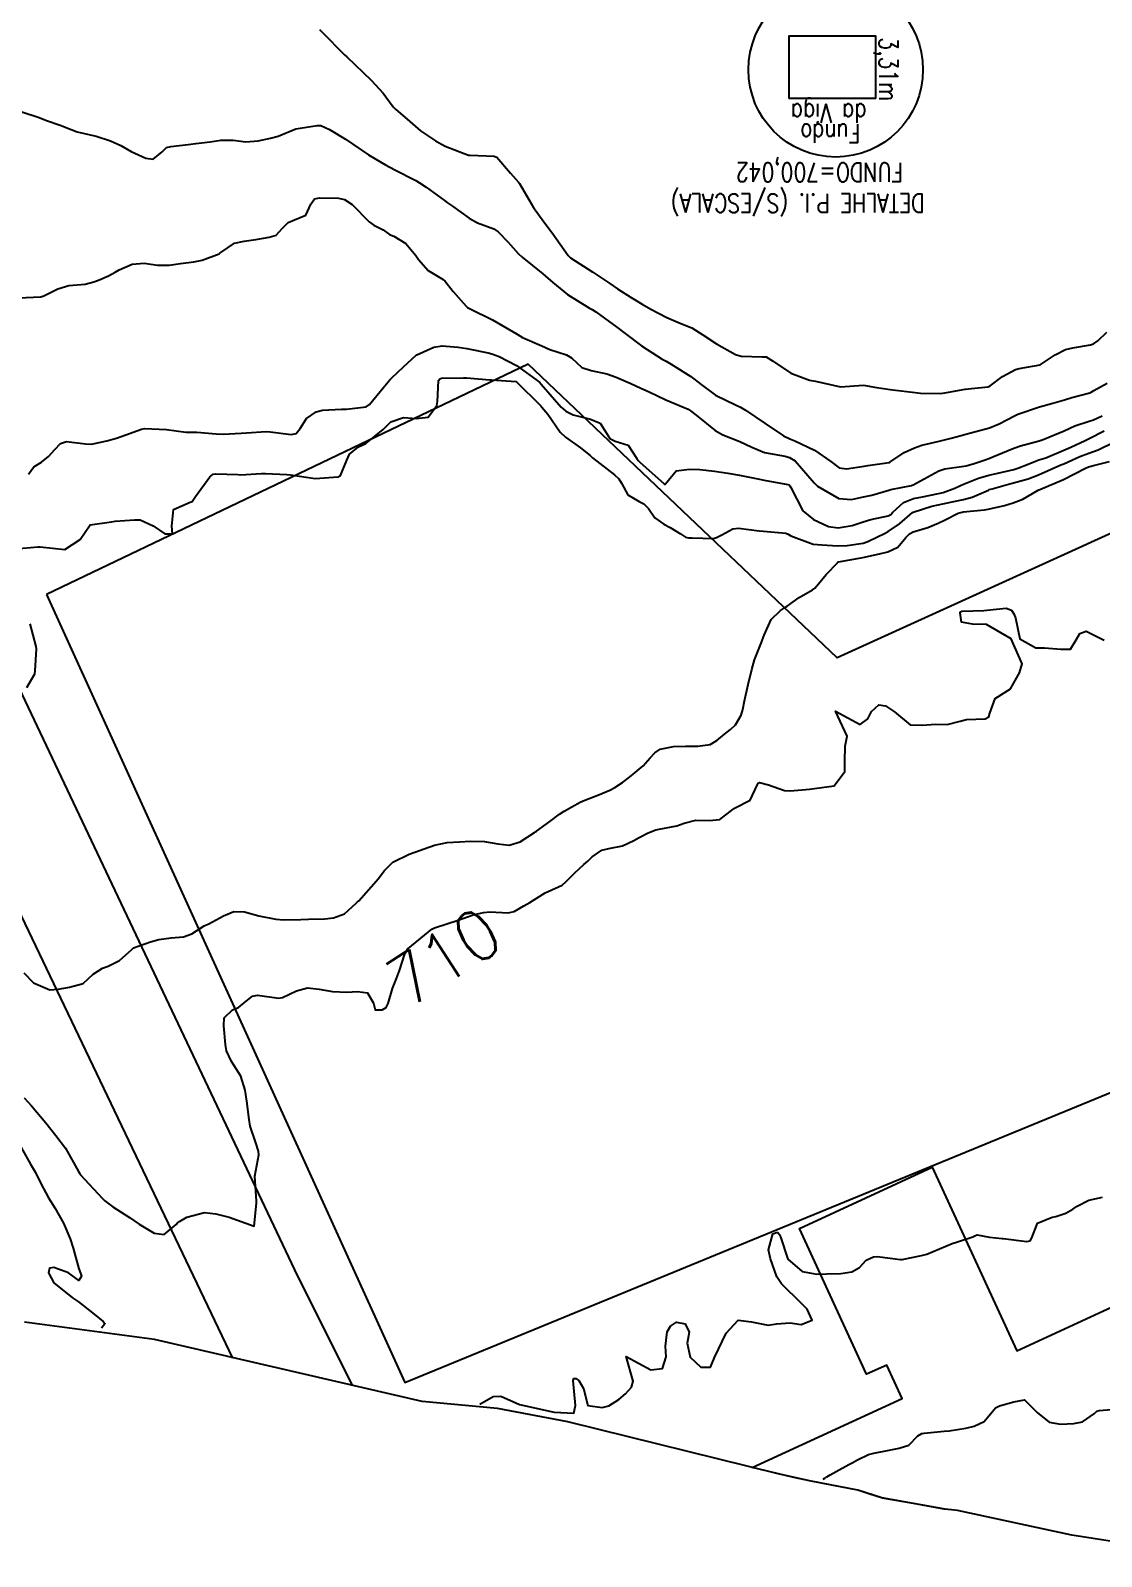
# Model space of a CAD drawing. Header units: metres. Extents: x 286371 to 293043, y 7462578 to 7466404.
# Drawn here: x 289239.9 to 289325.8, y 7464481.5 to 7464603.9 of the extents above; entities that cross this region are included whole.
import ezdxf
from ezdxf.enums import TextEntityAlignment as Align

# ---------------------------------------------------------------- set-up
doc = ezdxf.new("R2010")
doc.units = ezdxf.units.M
doc.header["$MEASUREMENT"] = 0
doc.linetypes.add('CONTINUO', pattern=[0])
doc.linetypes.add('TRACEJADO', pattern=[8.7, 8, -0.7])
for name, color, linetype in [('Area', 45, 'Continuous'), ('Area Verde e Complexo de Lazer', 45, 'Continuous'), ('Cotas', 45, 'Continuous'), ('Curvas de Nivel 1m', 11, 'Continuous'), ('Curvas de Nivel 5m', 15, 'Continuous'), ('Edificações', 30, 'Continuous'), ('TEXTO', 45, 'Continuous'), ('Vias primárias', 230, 'Continuous')]:
    doc.layers.add(name, color=color, linetype=linetype)
doc.styles.add('ROMANS', font='romans', dxfattribs={"height": 0.2})
doc.styles.add('Style-STANDARD', font='STANDARD.shx')

msp = doc.modelspace()

# ---------------------------------------------------------------- linework, layer by layer
at = {"layer": 'Area'}
msp.add_polyline3d([(289334.35, 7464481.51, 715.93), (289323.39, 7464483.23, 712.13), (289314.23, 7464485.2, 716.39), (289313.25, 7464485.3, 716.17), (289308.17, 7464486.21, 713.35), (289306.24, 7464486.84, 724.45), (289302.35, 7464487.58, 724.31), (289299.84, 7464488.13, 713.89), (289282.97, 7464492.32, 711.06), (289277.33, 7464493.39, 710.9), (289271.3, 7464493.93, 710.86), (289249.83, 7464498.92, 710.42), (289239.41, 7464500.3, 711.24)], dxfattribs=at)
at = {"layer": 'Area Verde e Complexo de Lazer'}
msp.add_lwpolyline([(289241.16, 7464558.63), (289269.91, 7464495.47), (289373.74, 7464538.13), (289355.81, 7464576.42), (289350.09, 7464578.02), (289344.63, 7464571.76), (289304.57, 7464553.56), (289279.79, 7464577.1)], close=True, dxfattribs=at)
at = {"layer": 'Curvas de Nivel 1m', "flags": 128}
for points, elevation in [([(289263.07, 7464603.95), (289263.27, 7464603.74), (289265.07, 7464601.92), (289265.24, 7464601.74), (289267.21, 7464599.88), (289268.16, 7464598.83), (289268.89, 7464597.86), (289269.02, 7464597.69), (289269.18, 7464597.53), (289270.09, 7464596.75), (289271.15, 7464595.82), (289272.37, 7464595.03), (289273.14, 7464594.58), (289275, 7464593.88), (289275.13, 7464593.86), (289277.07, 7464593.78), (289277.12, 7464593.77), (289277.28, 7464593.72), (289278.39, 7464592.42), (289279.02, 7464591.7), (289279.09, 7464591.6), (289280.23, 7464589.68), (289281.05, 7464588.52), (289281.71, 7464587.65), (289283, 7464585.82), (289283.19, 7464585.63), (289284.98, 7464584.49), (289286.34, 7464583.58), (289286.96, 7464583.16), (289288.05, 7464582.46), (289288.94, 7464581.93), (289289.62, 7464581.53), (289290.92, 7464580.84), (289292.05, 7464580.36), (289292.91, 7464580.03), (289293.81, 7464579.47), (289294.89, 7464578.73), (289296.43, 7464577.89), (289296.88, 7464577.74), (289298.57, 7464577.7), (289298.88, 7464577.69), (289299.39, 7464577.39), (289300.86, 7464576.39), (289302.35, 7464575.84), (289302.85, 7464575.74), (289304.84, 7464575.3), (289306.69, 7464575.43), (289306.85, 7464575.41), (289307.56, 7464575.26), (289308.84, 7464575.07), (289309.03, 7464575.05), (289310.84, 7464574.84), (289311.25, 7464574.79), (289312.84, 7464574.75), (289313.21, 7464574.8), (289314.84, 7464575.11), (289314.88, 7464575.11), (289315.34, 7464575.15), (289316.69, 7464575.28), (289316.85, 7464575.37), (289317.84, 7464576.13), (289318.87, 7464576.67), (289319.18, 7464576.76), (289320.87, 7464577.05), (289322.07, 7464577.85), (289322.89, 7464578.28), (289323.48, 7464578.43), (289324.89, 7464578.66), (289325.13, 7464578.75), (289325.48, 7464578.99), (289326.2, 7464579.68)], 704), ([(289238.95, 7464582.43), (289240.71, 7464582.52), (289240.95, 7464582.58), (289242.07, 7464583.15), (289242.96, 7464583.42), (289244.25, 7464583.52), (289244.97, 7464583.72), (289245.33, 7464583.85), (289246.13, 7464584.2), (289246.66, 7464584.5), (289246.98, 7464584.68), (289248.04, 7464585.12), (289248.99, 7464585.2), (289250.07, 7464585.06), (289250.99, 7464585.04), (289251.92, 7464585.18), (289252.99, 7464585.32), (289253.64, 7464585.44), (289255, 7464585.96), (289255.07, 7464586), (289255.14, 7464586.06), (289256.25, 7464586.81), (289257.02, 7464586.98), (289257.95, 7464587.1), (289259.02, 7464587.28), (289259.57, 7464587.45), (289260.05, 7464587.99), (289260.54, 7464588.48), (289261.04, 7464588.68), (289261.97, 7464589.05), (289262.37, 7464589.95), (289262.66, 7464590.36), (289263.07, 7464590.45), (289264.57, 7464590.43), (289265.07, 7464590.32), (289265.68, 7464589.91), (289267.04, 7464588.52), (289267.42, 7464588.26), (289268.17, 7464587.87), (289268.68, 7464587.51), (289269.03, 7464587.36), (289269.97, 7464586.79), (289270.78, 7464585.83), (289271, 7464585.49), (289271.78, 7464584.61), (289272.98, 7464583.89), (289273.04, 7464583.85), (289273.1, 7464583.79), (289273.79, 7464582.95), (289274.82, 7464581.77), (289274.93, 7464581.66), (289275.15, 7464581.54), (289276.92, 7464580.67), (289278.6, 7464579.71), (289278.9, 7464579.52), (289279.35, 7464579.25), (289280.89, 7464578.58), (289281.52, 7464578.29), (289282.88, 7464577.87), (289283.26, 7464577.63), (289284.1, 7464576.85), (289284.86, 7464576.6), (289286.11, 7464576.33), (289286.85, 7464576.07), (289288.02, 7464575.56), (289288.84, 7464575.18), (289289.49, 7464574.88), (289290.83, 7464574.26), (289292.62, 7464573.49), (289292.81, 7464573.38), (289293.27, 7464573.01), (289294.79, 7464571.79), (289295.42, 7464571.44), (289296.78, 7464570.92), (289297.72, 7464570.46), (289298.76, 7464570.04), (289300.4, 7464569.73), (289300.76, 7464569.62), (289301.21, 7464569.36), (289302.73, 7464567.59), (289302.99, 7464567.33), (289304.7, 7464566.35), (289305.73, 7464566.27), (289306.7, 7464566.48), (289307.35, 7464566.62), (289308.71, 7464567.01), (289308.89, 7464567.06), (289309.72, 7464567.23), (289310.54, 7464567.39), (289310.72, 7464567.47), (289311.85, 7464568.07), (289312.73, 7464568.56), (289313.2, 7464568.72), (289314.74, 7464568.94), (289314.92, 7464568.97), (289315.57, 7464569.14), (289316.45, 7464569.43), (289316.75, 7464569.56), (289317.85, 7464570.01), (289318.76, 7464570.38), (289319.28, 7464570.57), (289320.77, 7464570.97), (289321.1, 7464571.06), (289322.79, 7464571.76), (289323.64, 7464572.16), (289324.8, 7464572.54), (289325.13, 7464572.65), (289325.83, 7464572.98)], 706), ([(289239.71, 7464568.3), (289240.15, 7464568.89), (289240.75, 7464569.26), (289241.33, 7464569.7), (289241.82, 7464570.27), (289242.29, 7464570.75), (289242.77, 7464570.9), (289244.3, 7464570.71), (289244.77, 7464570.7), (289246.01, 7464570.97), (289246.78, 7464571.19), (289247.52, 7464571.45), (289248.79, 7464571.9), (289249.01, 7464571.94), (289250.79, 7464571.88), (289252.35, 7464571.67), (289252.79, 7464571.65), (289253.22, 7464571.65), (289254.78, 7464571.53), (289255.32, 7464571.51), (289256.78, 7464571.58), (289257.21, 7464571.6), (289258.78, 7464571.7), (289259.1, 7464571.68), (289260.78, 7464571.47), (289261.18, 7464571.56), (289261.51, 7464571.96), (289262.01, 7464572.75), (289262.8, 7464573.3), (289263.31, 7464573.43), (289264.81, 7464573.49), (289265.23, 7464573.49), (289266.81, 7464573.7), (289267.06, 7464573.88), (289268.17, 7464575.2), (289268.7, 7464575.86), (289268.85, 7464576.01), (289269.8, 7464576.91), (289270.82, 7464577.83), (289270.85, 7464577.85), (289270.87, 7464577.86), (289272.22, 7464578.47), (289272.89, 7464578.59), (289274.17, 7464578.48), (289274.88, 7464578.36), (289276.58, 7464578.03), (289276.88, 7464577.95), (289277.47, 7464577.73), (289278.86, 7464577.01), (289280.69, 7464575.68), (289280.84, 7464575.52), (289282.45, 7464573.65), (289282.81, 7464573.33), (289283.39, 7464573.05), (289284.8, 7464572.71), (289285.58, 7464572.39), (289286.07, 7464571.59), (289286.34, 7464571.15), (289286.77, 7464570.95), (289287.82, 7464570.61), (289288.52, 7464569.55), (289288.61, 7464569.4), (289288.75, 7464569.26), (289290.69, 7464567.52), (289290.71, 7464567.5), (289290.75, 7464567.48), (289290.82, 7464567.51), (289291.67, 7464568.57), (289292.74, 7464568.7), (289293.55, 7464568.66), (289294.74, 7464568.52), (289295.82, 7464568.36), (289296.74, 7464568.22), (289298.21, 7464567.92), (289298.73, 7464567.81), (289300.63, 7464567.47), (289300.73, 7464567.43), (289300.79, 7464567.36), (289300.87, 7464567.21), (289301.83, 7464565.35), (289302.67, 7464564.65), (289303.88, 7464564.1), (289304.66, 7464563.98), (289305.77, 7464564.18), (289306.67, 7464564.48), (289307.28, 7464564.66), (289308.68, 7464564.96), (289308.87, 7464565.05), (289309.05, 7464565.24), (289309.9, 7464566.02), (289310.7, 7464566.33), (289311.43, 7464566.48), (289312.71, 7464566.73), (289313.07, 7464566.82), (289314.01, 7464567.16), (289314.48, 7464567.39), (289314.72, 7464567.5), (289315.9, 7464567.96), (289316.73, 7464568.2), (289317.47, 7464568.37), (289318.74, 7464568.67), (289319.07, 7464568.76), (289319.9, 7464569.08), (289320.48, 7464569.34), (289320.75, 7464569.43), (289321.31, 7464569.61), (289322.76, 7464570.22), (289323.32, 7464570.46), (289324.48, 7464571), (289324.67, 7464571.1), (289324.78, 7464571.15), (289326, 7464571.76)], 707), ([(289238.64, 7464562.31), (289240.48, 7464562.46), (289240.65, 7464562.46), (289242.63, 7464562.25), (289243.85, 7464563.04), (289244.66, 7464564.22), (289246.38, 7464564.48), (289246.67, 7464564.51), (289248.22, 7464564.62), (289248.67, 7464564.62), (289249.71, 7464564.15), (289250.65, 7464563.51), (289251.28, 7464563.5), (289251.21, 7464564.13), (289251.35, 7464565.46), (289252.69, 7464566.04), (289252.85, 7464566.1), (289253.12, 7464566.51), (289254.26, 7464568.07), (289254.52, 7464568.28), (289254.73, 7464568.32), (289256.51, 7464568.26), (289256.73, 7464568.25), (289258.4, 7464568.34), (289258.73, 7464568.35), (289260.44, 7464568.27), (289260.73, 7464568.23), (289262.72, 7464567.94), (289264.55, 7464568.09), (289264.73, 7464568.19), (289265.24, 7464569.41), (289265.47, 7464569.9), (289266.18, 7464570.47), (289266.77, 7464570.75), (289268.16, 7464571.86), (289268.79, 7464572.5), (289269.8, 7464572.84), (289270.8, 7464572.75), (289271.76, 7464572.85), (289272.46, 7464573.8), (289272.51, 7464574.11), (289272.6, 7464575.8), (289272.7, 7464575.94), (289272.85, 7464575.98), (289274.6, 7464576.02), (289274.85, 7464576.01), (289276.72, 7464575.86), (289276.85, 7464575.85), (289278.83, 7464575.72), (289278.84, 7464575.72), (289280.82, 7464573.76), (289280.89, 7464573.67), (289281.38, 7464573.09), (289282.35, 7464571.65), (289282.78, 7464571.26), (289283.98, 7464570.41), (289284.76, 7464569.78), (289284.84, 7464569.7), (289284.95, 7464569.61), (289286.73, 7464568.25), (289287.07, 7464567.92), (289287.29, 7464567.57), (289287.78, 7464566.63), (289288.7, 7464566.09), (289289.06, 7464565.91), (289289.45, 7464565.54), (289289.96, 7464564.8), (289290.68, 7464564.29), (289291.17, 7464564.02), (289292, 7464563.5), (289292.4, 7464563.23), (289292.66, 7464563.18), (289292.95, 7464563.19), (289294.66, 7464563.14), (289294.91, 7464563.2), (289295.33, 7464563.44), (289296.2, 7464563.91), (289296.67, 7464563.96), (289298.32, 7464563.75), (289298.67, 7464563.71), (289300.47, 7464563.55), (289300.66, 7464563.48), (289300.87, 7464563.36), (289302.64, 7464562.68), (289303.34, 7464562.63), (289304.64, 7464562.54), (289305.38, 7464562.56), (289306.65, 7464562.77), (289307.04, 7464562.88), (289307.81, 7464563.26), (289308.37, 7464563.54), (289308.66, 7464563.69), (289309.59, 7464564.31), (289310.63, 7464565.22), (289310.66, 7464565.24), (289310.68, 7464565.25), (289312.17, 7464565.72), (289312.69, 7464565.84), (289313.81, 7464566.06), (289314.7, 7464566.26), (289315.4, 7464566.45), (289316.71, 7464567.02), (289316.78, 7464567.05), (289317, 7464567.12), (289318.33, 7464567.49), (289318.72, 7464567.59), (289319.89, 7464567.92), (289320.73, 7464568.23), (289322.51, 7464569.03), (289322.75, 7464569.13), (289324.05, 7464569.71), (289324.76, 7464569.97), (289325.5, 7464570.24), (289326.77, 7464570.87)], 708), ([(289239.34, 7464528.31), (289240.11, 7464527.52), (289241.43, 7464526.94), (289242.1, 7464527.01), (289243, 7464527.15), (289244.1, 7464527.46), (289244.51, 7464527.82), (289244.9, 7464528.21), (289245.64, 7464528.68), (289246.12, 7464528.84), (289247.01, 7464529.3), (289248.01, 7464530.17), (289248.07, 7464530.24), (289248.15, 7464530.31), (289249.5, 7464530.8), (289250.16, 7464530.97), (289251.17, 7464531.11), (289252.16, 7464531.2), (289252.82, 7464531.44), (289253.82, 7464532.08), (289254.06, 7464532.19), (289254.18, 7464532.24), (289255.37, 7464532.87), (289256.19, 7464533.23), (289257.03, 7464533.2), (289258.19, 7464532.89), (289259.55, 7464532.62), (289260.18, 7464532.57), (289261.56, 7464532.58), (289262.18, 7464532.6), (289263.48, 7464532.64), (289264.19, 7464532.71), (289265.07, 7464533.03), (289265.99, 7464533.9), (289266.1, 7464534), (289266.21, 7464534.09), (289267.78, 7464535.87), (289268.24, 7464536.5), (289268.93, 7464537.18), (289270.26, 7464537.83), (289272.28, 7464538.55), (289273.3, 7464538.76), (289274.28, 7464538.82), (289275.17, 7464538.86), (289276.28, 7464538.84), (289277.35, 7464538.65), (289278.28, 7464538.54), (289279.15, 7464538.82), (289280.29, 7464539.57), (289280.36, 7464539.61), (289280.45, 7464539.67), (289281.52, 7464540.44), (289282.31, 7464541.02), (289282.69, 7464541.27), (289283.3, 7464541.63), (289283.96, 7464541.99), (289284.33, 7464542.16), (289285.38, 7464542.56), (289286.34, 7464542.96), (289286.75, 7464543.17), (289287.36, 7464543.57), (289287.92, 7464544), (289288.37, 7464544.36), (289289.01, 7464544.91), (289289.58, 7464545.54), (289289.96, 7464545.96), (289290.39, 7464546.23), (289291.45, 7464546.46), (289292.4, 7464546.49), (289293.41, 7464546.47), (289294.4, 7464546.62), (289294.93, 7464546.93), (289295.55, 7464547.45), (289296.03, 7464547.83), (289296.43, 7464548.2), (289296.88, 7464548.98), (289297, 7464549.43), (289297.15, 7464550.12), (289297.44, 7464551.42), (289297.72, 7464552.63), (289297.95, 7464553.41), (289298.53, 7464554.87), (289298.68, 7464555.25), (289298.73, 7464555.39), (289299.29, 7464556.64), (289300.02, 7464557.37), (289300.36, 7464557.57), (289300.57, 7464557.71), (289301.52, 7464558.41), (289302.59, 7464559.01), (289302.78, 7464559.14), (289302.94, 7464559.33), (289303.69, 7464560.24), (289304.62, 7464561.22), (289304.67, 7464561.26), (289304.84, 7464561.3), (289306.34, 7464561.56), (289306.63, 7464561.61), (289307.98, 7464561.91), (289308.64, 7464562.07), (289309.43, 7464562.44), (289310.09, 7464563.22), (289310.37, 7464563.51), (289310.66, 7464563.67), (289311.85, 7464564.02), (289312.67, 7464564.36), (289313.23, 7464564.62), (289314.28, 7464565.16), (289314.59, 7464565.25), (289314.69, 7464565.26), (289316.39, 7464565.43), (289316.69, 7464565.48), (289318.01, 7464565.79), (289318.7, 7464565.99), (289319.48, 7464566.3), (289320.71, 7464567), (289320.75, 7464567.03), (289320.83, 7464567.06), (289322.73, 7464567.87), (289324.5, 7464568.76), (289324.74, 7464568.87), (289324.84, 7464568.9), (289325.13, 7464568.99), (289326.42, 7464569.3)], 709), ([(289239.58, 7464551.19), (289240.22, 7464552.29), (289240.25, 7464552.52), (289240.36, 7464554.29), (289240.33, 7464554.47), (289239.85, 7464556.29)], 708), ([(289239.13, 7464514.31), (289239.88, 7464512.98), (289240.28, 7464512.29), (289240.72, 7464511.43), (289241.32, 7464510.27), (289241.83, 7464509.46), (289242.52, 7464508.25), (289243.07, 7464506.97), (289243.3, 7464506.24), (289243.76, 7464504.58), (289243.89, 7464504.23), (289243.98, 7464504), (289243.75, 7464503.65), (289242.92, 7464504.25), (289241.76, 7464504.69), (289241.41, 7464504.62), (289241.32, 7464504.27), (289241.74, 7464503.46), (289243.25, 7464502.24), (289243.72, 7464501.92), (289244.99, 7464500.93), (289245.7, 7464500.36), (289245.83, 7464500.2), (289245.84, 7464500.17), (289245.57, 7464499.82)], 711), ([(289275.92, 7464493.74), (289277, 7464494.33), (289277.6, 7464494.36), (289279.09, 7464493.69), (289281.88, 7464493.08), (289283.46, 7464493), (289283.59, 7464493.62), (289283.4, 7464495.63), (289283.46, 7464495.79), (289283.63, 7464495.79), (289283.85, 7464495.62), (289284.24, 7464494.99), (289284.59, 7464493.61), (289285.72, 7464493.47), (289286.26, 7464493.58), (289287.07, 7464494.11), (289287.61, 7464494.56), (289288.09, 7464495.08), (289288.22, 7464495.56), (289287.65, 7464497.56), (289289.64, 7464496.49), (289290.57, 7464496.59), (289290.87, 7464497.52), (289290.81, 7464498.38), (289290.95, 7464499.52), (289291.22, 7464499.98), (289291.7, 7464500.31), (289292.38, 7464500.18), (289292.72, 7464499.49), (289292.54, 7464498.62), (289292.8, 7464497.49), (289293.64, 7464496.69), (289294.43, 7464496.68), (289294.75, 7464497.46), (289295.68, 7464499.43), (289296.65, 7464500.47), (289297.7, 7464500.32), (289299.03, 7464500.05), (289299.7, 7464500.16), (289300.8, 7464500.26), (289301.7, 7464500.11), (289302.57, 7464500.47), (289302.17, 7464501.34), (289301.72, 7464501.81), (289300.11, 7464503.37), (289299.75, 7464503.94), (289299.23, 7464505.38), (289299.06, 7464506.11), (289299.41, 7464507.38), (289299.7, 7464507.48), (289299.81, 7464507.48), (289299.92, 7464507.37), (289300.02, 7464507.15), (289300.61, 7464505.36), (289301.76, 7464504.36), (289302.95, 7464504.14), (289303.76, 7464504.18), (289304.86, 7464504.19), (289305.76, 7464504.35), (289306.36, 7464504.69), (289306.9, 7464505.27), (289307.49, 7464505.55), (289307.78, 7464505.56), (289309.67, 7464505.33), (289309.78, 7464505.33), (289311.33, 7464505.65), (289311.78, 7464505.76), (289312.79, 7464506.17), (289313.8, 7464506.6), (289314.22, 7464506.73), (289315.45, 7464507.14), (289315.68, 7464507.26), (289315.81, 7464507.3), (289316.8, 7464507.12), (289317.8, 7464507.01), (289317.9, 7464507.01), (289319.79, 7464506.77), (289320.05, 7464506.81), (289320.19, 7464507.07), (289320.64, 7464508.24), (289321.83, 7464508.71), (289322.11, 7464508.76), (289322.91, 7464509.03), (289323.49, 7464509.36), (289323.84, 7464509.6), (289324.75, 7464510.09), (289325.85, 7464510.33)], 711), ([(289303.46, 7464487.72), (289303.58, 7464487.8), (289303.75, 7464487.9), (289304.01, 7464488.05), (289304.49, 7464488.32), (289305.52, 7464488.88), (289305.78, 7464489.02), (289306.21, 7464489.27), (289307.1, 7464489.69), (289307.53, 7464489.81), (289308.74, 7464490.03), (289309.54, 7464490.19), (289310.33, 7464490.43), (289311.06, 7464491.2), (289311.37, 7464491.38), (289311.56, 7464491.41), (289313.17, 7464491.56), (289313.56, 7464491.6), (289314.91, 7464491.79), (289315.57, 7464491.97), (289316.36, 7464492.34), (289317.01, 7464493.11), (289317.27, 7464493.43), (289317.59, 7464493.59), (289318.76, 7464493.92), (289319.6, 7464494.08), (289320.63, 7464493.06), (289321.57, 7464492.28), (289322.49, 7464492.12), (289323.57, 7464492.19), (289324.25, 7464492.32), (289325.21, 7464492.99), (289325.41, 7464493.16), (289325.59, 7464493.21), (289327.21, 7464493.34)], 712)]:
    msp.add_lwpolyline(points, dxfattribs=dict(at, elevation=elevation))
at = {"layer": 'Curvas de Nivel 5m', "flags": 128}
for points, elevation in [([(289239.18, 7464597.35), (289240.56, 7464596.89), (289241.16, 7464596.64), (289242.25, 7464596.26), (289243.15, 7464595.92), (289243.63, 7464595.75), (289245.14, 7464595.38), (289246.3, 7464595.03), (289247.13, 7464594.65), (289247.96, 7464594.17), (289249.12, 7464593.62), (289249.71, 7464593.55), (289250.43, 7464594.13), (289250.79, 7464594.47), (289251.13, 7464594.55), (289252.52, 7464594.72), (289253.13, 7464594.8), (289254.28, 7464594.93), (289255.14, 7464595.06), (289256.12, 7464595.07), (289257.14, 7464594.95), (289258.14, 7464595.02), (289259.14, 7464595.24), (289259.75, 7464595.39), (289261.15, 7464595.97), (289262.86, 7464596.25), (289263.16, 7464596.24), (289263.86, 7464595.93), (289265.14, 7464595.16), (289267, 7464593.89), (289267.12, 7464593.81), (289268.34, 7464593.1), (289269.11, 7464592.69), (289270.79, 7464591.83), (289271.09, 7464591.66), (289271.6, 7464591.31), (289273.07, 7464590.22), (289273.33, 7464590.05), (289273.72, 7464589.78), (289275.05, 7464588.81), (289275.73, 7464588.44), (289277.04, 7464587.95), (289277.4, 7464587.72), (289278.19, 7464586.88), (289279, 7464585.99), (289279.32, 7464585.69), (289280.97, 7464584.34), (289281.77, 7464583.65), (289282.95, 7464582.69), (289284.72, 7464581.61), (289284.93, 7464581.5), (289285.22, 7464581.3), (289286.91, 7464580.08), (289287.58, 7464579.56), (289288.89, 7464578.58), (289290.55, 7464577.52), (289290.87, 7464577.34), (289291.26, 7464577.12), (289292.85, 7464576.11), (289293.68, 7464575.47), (289294.83, 7464574.63), (289296.41, 7464573.85), (289296.82, 7464573.66), (289297.23, 7464573.42), (289298.8, 7464572.35), (289300.26, 7464571.37), (289300.78, 7464571.12), (289301.17, 7464570.96), (289302.77, 7464570.22), (289304.06, 7464569.31), (289304.75, 7464568.8), (289305.32, 7464568.71), (289306.75, 7464568.94), (289307.04, 7464568.98), (289308.74, 7464569.22), (289308.76, 7464569.23), (289308.79, 7464569.24), (289309.96, 7464570.03), (289310.77, 7464570.41), (289311.37, 7464570.61), (289312.77, 7464570.94), (289312.97, 7464570.98), (289313.72, 7464571.17), (289314.53, 7464571.4), (289314.78, 7464571.47), (289316.1, 7464571.82), (289316.79, 7464572.01), (289317.58, 7464572.33), (289318.8, 7464572.97), (289319.06, 7464573.09), (289320.81, 7464573.7), (289321.88, 7464573.98), (289322.82, 7464574.25), (289323.4, 7464574.44), (289324.83, 7464574.81), (289324.96, 7464574.86), (289325.16, 7464574.99), (289326.22, 7464575.59)], 705), ([(289239.37, 7464518.3), (289239.95, 7464517.65), (289241.12, 7464516.28), (289241.92, 7464515.26), (289242.69, 7464514.25), (289243.74, 7464512.37), (289243.81, 7464512.24), (289243.87, 7464512.14), (289245.66, 7464510.21), (289245.84, 7464510.02), (289246.48, 7464509.55), (289247.82, 7464508.68), (289248.59, 7464508.16), (289249.8, 7464507.44), (289250.59, 7464507.34), (289251.55, 7464508.12), (289251.67, 7464508.26), (289251.82, 7464508.37), (289252.43, 7464508.71), (289253.83, 7464509.1), (289254.74, 7464508.98), (289255.82, 7464508.73), (289257.81, 7464508.01), (289258, 7464509.85), (289258, 7464510.01), (289257.87, 7464512.01), (289258.2, 7464513.71), (289258.17, 7464514.01), (289257.92, 7464514.75), (289257.49, 7464516.02), (289257.42, 7464516.54), (289257.22, 7464518.03), (289257.09, 7464518.91), (289256.75, 7464520.03), (289256.01, 7464521.19), (289255.6, 7464522.05), (289255.53, 7464522.56), (289255.39, 7464524.05), (289255.4, 7464524.71), (289256.07, 7464525.33), (289256.57, 7464525.54), (289257.17, 7464526.03), (289257.68, 7464526.43), (289258.09, 7464526.53), (289259.79, 7464526.29), (289260.09, 7464526.33), (289261.2, 7464526.87), (289262.1, 7464527.11), (289263.03, 7464527.01), (289264.1, 7464526.82), (289265.24, 7464526.77), (289266.1, 7464526.81), (289266.91, 7464526.7), (289267.38, 7464525.87), (289267.53, 7464525.33), (289268.08, 7464525.34), (289268.41, 7464525.53), (289268.57, 7464525.86), (289268.9, 7464527.05), (289269.23, 7464527.85), (289269.48, 7464528.49), (289269.9, 7464529.84), (289270.15, 7464530.24), (289272.07, 7464531.81), (289272.13, 7464531.85), (289272.18, 7464531.87), (289272.29, 7464531.91), (289274.19, 7464532.54), (289275.39, 7464532.95), (289276.2, 7464533.16), (289276.73, 7464533.2), (289278.2, 7464533.12), (289278.67, 7464533.22), (289279.44, 7464533.69), (289279.93, 7464533.96), (289280.21, 7464534.13), (289281.16, 7464534.73), (289282.23, 7464535.2), (289282.53, 7464535.34), (289282.85, 7464535.64), (289283.53, 7464536.33), (289284.25, 7464536.99), (289284.59, 7464537.27), (289284.93, 7464537.6), (289285.71, 7464538.15), (289286.27, 7464538.29), (289287.35, 7464538.5), (289288.28, 7464538.93), (289288.69, 7464539.15), (289289.43, 7464539.54), (289290.04, 7464539.78), (289290.3, 7464539.84), (289291.71, 7464540.1), (289292.31, 7464540.31), (289293.23, 7464540.56), (289294.31, 7464540.52), (289295.16, 7464540.61), (289296.23, 7464541.44), (289296.28, 7464541.48), (289296.33, 7464541.5), (289297.59, 7464542.16), (289298.18, 7464543.41), (289298.24, 7464543.52), (289298.36, 7464543.57), (289299.07, 7464543.39), (289300.35, 7464542.92), (289300.83, 7464542.89), (289302.35, 7464543.03), (289304.35, 7464543.3), (289305.2, 7464544.46), (289305.2, 7464545.29), (289305.22, 7464546.47), (289305.38, 7464547.29), (289304.44, 7464549.3), (289306.43, 7464548.22), (289307.04, 7464548.67), (289307.33, 7464549.26), (289307.91, 7464549.79), (289308.45, 7464549.72), (289309.17, 7464549.23), (289310.43, 7464548.2), (289311.45, 7464548.18), (289312.43, 7464548.24), (289313.39, 7464548.21), (289314.43, 7464548.49), (289314.96, 7464548.62), (289316.44, 7464548.68), (289316.73, 7464548.83), (289316.82, 7464549.12), (289317.26, 7464550.31), (289318.47, 7464551.09), (289319.21, 7464552.37), (289319.41, 7464553.08), (289318.53, 7464555.09), (289316.55, 7464556.25), (289315.42, 7464556.27), (289314.55, 7464556.42), (289314.43, 7464557.16), (289314.46, 7464557.26), (289314.57, 7464557.3), (289316.34, 7464557.36), (289316.57, 7464557.38), (289318.13, 7464557.54), (289318.57, 7464557.4), (289318.76, 7464557.09), (289318.87, 7464556.77), (289319.23, 7464555.08), (289320.52, 7464554.36), (289321.21, 7464554.37), (289322.52, 7464554.25), (289323.3, 7464554.25), (289323.76, 7464555.02), (289324.04, 7464555.51), (289324.54, 7464555.7), (289326, 7464554.98)], 710)]:
    msp.add_lwpolyline(points, dxfattribs=dict(at, elevation=elevation))
at = {"layer": 'Edificações', "elevation": 713.55}
msp.add_lwpolyline([(289328.87, 7464482.37), (289323.39, 7464483.23), (289314.23, 7464485.2), (289313.74, 7464485.25), (289313.16, 7464485.31), (289310.71, 7464485.75), (289308.21, 7464486.19), (289307.2, 7464486.52), (289306.24, 7464486.84), (289304.29, 7464487.21), (289302.35, 7464487.58), (289301.09, 7464487.86), (289297.77, 7464488.64), (289309.79, 7464494.18), (289308.55, 7464496.86), (289306.93, 7464496.12), (289301.55, 7464507.81), (289312.21, 7464512.72), (289318.99, 7464498), (289329.07, 7464502.64)], dxfattribs=at)
at = {"layer": 'TEXTO', "linetype": 'TRACEJADO', "flags": 128}
msp.add_lwpolyline([(289307.69, 7464598.4), (289300.69, 7464598.4)], dxfattribs=at)
at = {"layer": 'TEXTO', "linetype": 'CONTINUO'}
msp.add_polyline3d([(289307.69, 7464598.4, 0), (289307.69, 7464603.4, 0), (289300.69, 7464603.4, 0), (289300.69, 7464598.4, 0)], dxfattribs=at)
msp.add_circle((289304.46, 7464600.72), 7, dxfattribs=at)
at = {"layer": 'Vias primárias'}
msp.add_lwpolyline([(289128.27, 7464610.94), (289204.53, 7464588.06, -0.226228), (289218.99, 7464574.95), (289256.08, 7464497.41)], format="xyb", dxfattribs=at)
msp.add_lwpolyline([(289230.32, 7464569.33), (289261.06, 7464504.49), (289265.68, 7464495.22)], dxfattribs=at)

# ---------------------------------------------------------------- texts
at = {"layer": 'Cotas', "style": 'Style-STANDARD'}
msp.add_text('710', height=4, rotation=32.7797, dxfattribs=at).set_placement((289273.05, 7464529.6, 710), align=Align.MIDDLE_CENTER)
at = {"layer": 'TEXTO', "style": 'ROMANS', "width": 0.8}
for s, rotation, p in [('3,31m', 270, (289307.95, 7464603.31)), ('da Viga', 180, (289306.94, 7464597.97)), ('Fundo', 180, (289306.44, 7464596.36)), ('FUNDO=700,042', 180, (289309.87, 7464593.24)), ('DETALHE P.I. (S/ESCALA)', 180, (289311.61, 7464590.77))]:
    msp.add_text(s, height=1.5, rotation=rotation, dxfattribs=at).set_placement(p)

doc.saveas('drawing.dxf')
